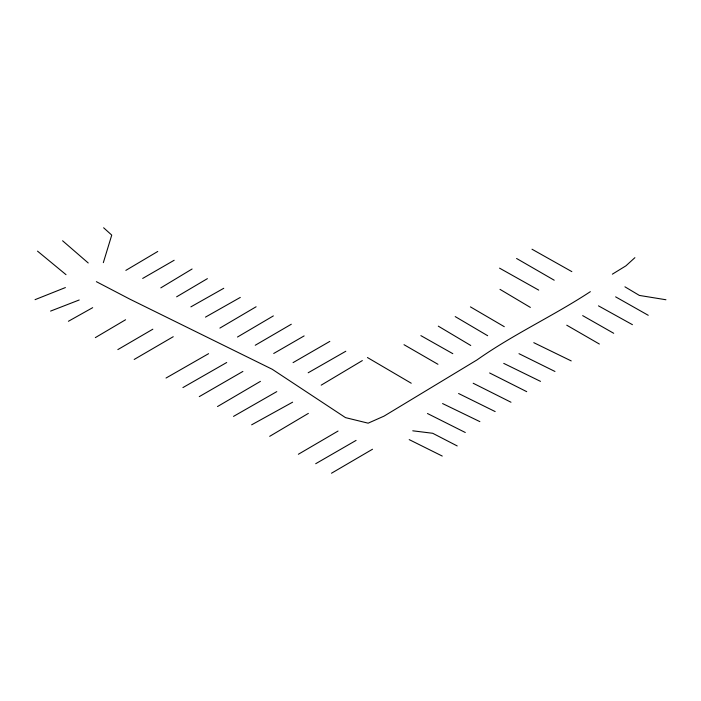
<?xml version="1.0" encoding="UTF-8"?>
<svg xmlns="http://www.w3.org/2000/svg" width="701" height="701" viewBox="0 0 701 701"><rect width="100%" height="100%" fill="white"/><g stroke="black" fill="none" stroke-linecap="round" stroke-linejoin="round"><path stroke-width="1.05" d="M103.336 262.647L111.739 235.098L103.617 227.772M634.896 257.679L625.923 265.837L612.359 274.179M590.356 291.66C553.483 315.888 513.036 334.447 476.987 359.937L384.043 416.122L368.139 423.176L345.497 417.621L272.225 369.269L129.878 299.161L96.37 281.671M160.792 287.883L192.1 268.991M321.189 385.164L362.347 360.586M125.847 270.384L157.76 251.466M269.675 436.337L308.37 413.388M95.327 337.628L125.575 319.752M176.626 296.821L207.4 278.639M219.886 328.094L256.119 306.766M237.481 337.032L273.355 315.906M217.52 406.545L260.43 381.362M298.363 454.266L338.04 431.054M117.838 349.606L152.836 329.198M255.243 345.26L291.301 324.239M331.494 473.228L372.511 449.236M134.189 359.455L173.243 336.708M142.68 278.437L174.163 260.264M273.714 353.479L304.138 335.91M199.268 396.626L242.888 371.442M293.062 362.619L329.82 341.396M315.704 463.712L356.09 440.394M166.032 378.041L208.591 353.672M182.917 387.583L226.712 362.505M308.177 372.774L345.812 351.245M233.521 416.394L276.79 391.614M205.472 317.124L240.294 297.426M190.874 306.872L223.759 288.286M68.409 321.277L92.681 307.669M251.641 424.824L292.624 402.181M35.05 299.66L65.395 287.568M50.577 311.095L79.213 299.984M412.758 430.808L432.701 433.279L457.21 445.941M665.95 299.756L639.382 295.428L624.924 286.814M442.576 403.557L479.87 421.634M533.785 342.675L571.227 360.919M503.739 363.381L540.506 381.37M458.585 393.506L495.169 411.575M518.985 353.672L554.973 371.469M409.2 439.615L442.252 456.062M473.184 383.245L510.994 402.234M427.47 413.511L465.289 432.499M489.613 372.958L526.723 391.666M598.461 305.846L632.433 324.677M531.998 249.214L571.841 271.62M499.55 268.15L538.718 290.118M615.618 296.847L648.241 315.292M420.863 335.621L452.811 353.672M582.662 315.616L613.708 333.29M516.576 258.476L554.219 280.216M566.741 325.194L599.364 344.033M404.004 344.69L437.95 364.292M470.424 306.88L504.282 326.684M367.447 357.536L411.242 383.228M455.203 316.58L487.668 335.718M499.988 289.355L530.368 307.415M438.291 326.149L470.757 345.488M37.512 251.133L66.008 274.661M62.591 240.767L88.23 262.98"/></g></svg>
